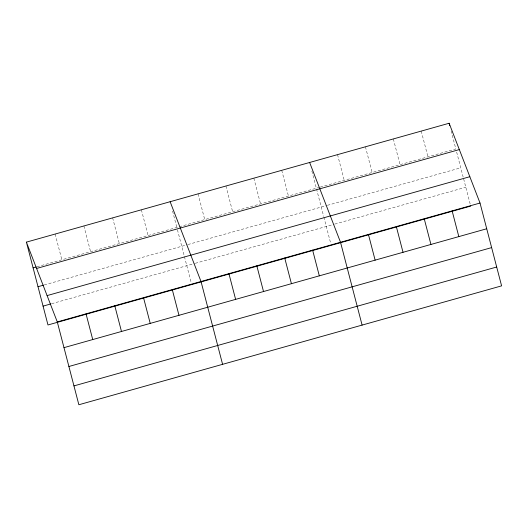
<?xml version="1.0" encoding="UTF-8"?>
<svg xmlns="http://www.w3.org/2000/svg" width="528" height="528" viewBox="0 0 528 528"><rect width="100%" height="100%" fill="white"/><g stroke="black" fill="none" stroke-linecap="round" stroke-linejoin="round"><path stroke-width="0.4" stroke-dasharray="2.64 1.98" d="M36.986 266.772L319.433 187.334M320.212 187.117L455.842 148.975L451.169 131.05M44.227 284.955L187.163 244.761M187.942 244.543L326.667 205.524M327.446 205.306L460.746 167.818M51.612 303.719L194.548 263.518M195.32 263.3L334.052 224.288M334.825 224.07L465.808 187.235M456.661 152.117L470.303 204.508M421.238 131.096L427.937 156.823M393.34 138.943L400.039 164.67M365.435 146.791L372.134 172.517M337.537 154.638L344.236 180.365M311.87 171.059L323.671 216.374M323.875 217.147L330.799 243.738M281.734 170.333L288.433 196.053M253.836 178.174L260.535 203.9M225.931 186.021L232.637 211.748M198.033 193.868L204.732 219.595M172.57 211.068L176.834 227.443M177.448 229.799L191.294 282.975M141.385 209.801L148.084 235.528M112.636 217.886L119.341 243.613M83.893 225.971L90.592 251.691M55.143 234.056L61.849 259.776"/><path stroke-width="0.79" d="M26.4 242.134L449.137 123.248L480.025 203.036L501.6 285.866L78.863 404.752L57.288 321.922L26.4 242.134L47.975 324.964L470.712 206.078M33.099 267.861L36.208 266.99M36.59 268.468L459.334 149.582M38.009 286.704L43.448 285.179M47.091 295.594L469.834 176.708M43.065 306.121L50.833 303.937M57.288 321.922L480.025 203.036M63.987 347.648L486.724 228.763M68.897 366.491L491.634 247.606M73.953 385.902L496.69 267.016M309.632 162.485L340.52 242.266L362.096 325.096M170.128 201.716L201.016 281.503L222.592 364.327M449.137 123.248L449.75 125.591M452.126 210.883L458.825 236.61M424.222 218.731L430.927 244.451M396.323 226.578L403.022 252.298M368.425 234.419L375.124 260.146M312.622 250.114L319.321 275.84M284.717 257.961L291.423 283.688M256.819 265.808L263.518 291.535M228.921 273.656L235.62 299.383M172.273 289.588L178.972 315.308M143.524 297.667L150.229 323.393M114.781 305.752L121.48 331.478M86.031 313.837L92.737 339.563"/></g></svg>
